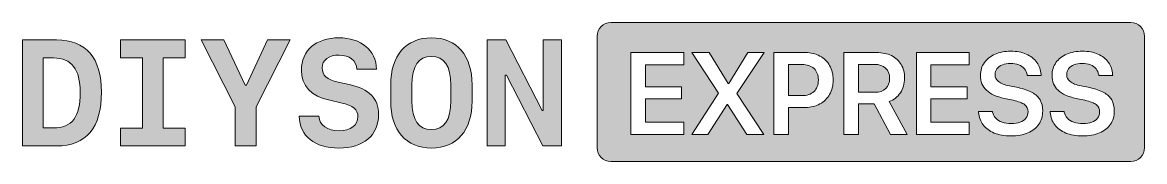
# Model space of a CAD drawing. Header units: millimetres. Extents: x -14.9 to 15, y -1.9 to 1.9.
import ezdxf

# ---------------------------------------------------------------- set-up
doc = ezdxf.new("R2010")
doc.units = ezdxf.units.MM
doc.header["$MEASUREMENT"] = 0
doc.layers.add('Layer 1', color=7, linetype='Continuous', lineweight=0)

# ---------------------------------------------------------------- blocks, each defined once
blk = doc.blocks.new('Block_0')
at = {"layer": 'Layer 1', "true_color": 0x000000, "transparency": 33554687}
h = blk.add_hatch(color=18, dxfattribs=at)
h.dxf.hatch_style = 2
edge = h.paths.add_edge_path()
edge.add_spline(control_points=[(-14.387, -0.958), (-14.387, -0.958), (-14.113, -0.958), (-14.113, -0.958), (-13.624, -0.958), (-13.401, -0.665), (-13.401, -0.015), (-13.401, 0.608), (-13.632, 0.907), (-14.113, 0.907), (-14.113, 0.907), (-14.387, 0.907), (-14.387, 0.907), (-14.387, 0.907), (-14.387, -0.958), (-14.387, -0.958)], knot_values=[0, 0, 0, 0, 1, 1, 1, 2, 2, 2, 3, 3, 3, 4, 4, 4, 5, 5, 5, 5], degree=3, periodic=0)
edge = h.paths.add_edge_path()
edge.add_spline(control_points=[(-14.037, 1.386), (-13.247, 1.386), (-12.834, 0.909), (-12.834, -0.005), (-12.834, -0.952), (-13.241, -1.438), (-14.037, -1.438), (-14.037, -1.438), (-14.943, -1.438), (-14.943, -1.438), (-14.943, -1.438), (-14.943, 1.386), (-14.943, 1.386), (-14.943, 1.386), (-14.037, 1.386), (-14.037, 1.386)], knot_values=[0, 0, 0, 0, 1, 1, 1, 2, 2, 2, 3, 3, 3, 4, 4, 4, 5, 5, 5, 5], degree=3, periodic=0)
h = blk.add_hatch(color=18, dxfattribs=at)
h.dxf.hatch_style = 2
edge = h.paths.add_edge_path()
edge.add_spline(control_points=[(-12.327, -1.438), (-12.327, -1.438), (-12.327, -0.96), (-12.327, -0.96), (-12.327, -0.96), (-11.741, -0.96), (-11.741, -0.96), (-11.741, -0.96), (-11.741, 0.909), (-11.741, 0.909), (-11.741, 0.909), (-12.327, 0.909), (-12.327, 0.909), (-12.327, 0.909), (-12.327, 1.386), (-12.327, 1.386), (-12.327, 1.386), (-10.6, 1.386), (-10.6, 1.386), (-10.6, 1.386), (-10.6, 0.909), (-10.6, 0.909), (-10.6, 0.909), (-11.186, 0.909), (-11.186, 0.909), (-11.186, 0.909), (-11.186, -0.96), (-11.186, -0.96), (-11.186, -0.96), (-10.6, -0.96), (-10.6, -0.96), (-10.6, -0.96), (-10.6, -1.438), (-10.6, -1.438), (-10.6, -1.438), (-12.327, -1.438), (-12.327, -1.438)], knot_values=[0, 0, 0, 0, 1, 1, 1, 2, 2, 2, 3, 3, 3, 4, 4, 4, 5, 5, 5, 6, 6, 6, 7, 7, 7, 8, 8, 8, 9, 9, 9, 10, 10, 10, 11, 11, 11, 12, 12, 12, 12], degree=3, periodic=0)
h = blk.add_hatch(color=18, dxfattribs=at)
h.dxf.hatch_style = 2
edge = h.paths.add_edge_path()
edge.add_spline(control_points=[(-9.264, -1.438), (-9.264, -1.438), (-9.264, -0.394), (-9.264, -0.394), (-9.264, -0.394), (-10.17, 1.386), (-10.17, 1.386), (-10.17, 1.386), (-9.569, 1.386), (-9.569, 1.386), (-9.569, 1.386), (-9.003, 0.183), (-9.003, 0.183), (-9.003, 0.183), (-8.968, 0.183), (-8.968, 0.183), (-8.968, 0.183), (-8.403, 1.386), (-8.403, 1.386), (-8.403, 1.386), (-7.802, 1.386), (-7.802, 1.386), (-7.802, 1.386), (-8.708, -0.394), (-8.708, -0.394), (-8.708, -0.394), (-8.708, -1.438), (-8.708, -1.438), (-8.708, -1.438), (-9.264, -1.438), (-9.264, -1.438)], knot_values=[0, 0, 0, 0, 1, 1, 1, 2, 2, 2, 3, 3, 3, 4, 4, 4, 5, 5, 5, 6, 6, 6, 7, 7, 7, 8, 8, 8, 9, 9, 9, 10, 10, 10, 10], degree=3, periodic=0)
h = blk.add_hatch(color=18, dxfattribs=at)
h.dxf.hatch_style = 2
edge = h.paths.add_edge_path()
edge.add_spline(control_points=[(-7.036, -0.647), (-7.011, -0.892), (-6.811, -1.032), (-6.49, -1.032), (-6.185, -1.032), (-5.991, -0.886), (-5.991, -0.657), (-5.991, -0.465), (-6.117, -0.363), (-6.443, -0.291), (-6.443, -0.291), (-6.737, -0.222), (-6.737, -0.222), (-7.248, -0.107), (-7.498, 0.163), (-7.498, 0.582), (-7.498, 1.109), (-7.109, 1.443), (-6.498, 1.443), (-5.907, 1.443), (-5.51, 1.112), (-5.492, 0.608), (-5.492, 0.608), (-6.017, 0.608), (-6.017, 0.608), (-6.038, 0.84), (-6.216, 0.983), (-6.492, 0.983), (-6.772, 0.983), (-6.946, 0.852), (-6.946, 0.641), (-6.946, 0.441), (-6.821, 0.332), (-6.516, 0.265), (-6.516, 0.265), (-6.226, 0.199), (-6.226, 0.199), (-5.68, 0.077), (-5.441, -0.167), (-5.441, -0.6), (-5.441, -1.158), (-5.841, -1.494), (-6.5, -1.494), (-7.14, -1.494), (-7.541, -1.175), (-7.561, -0.647), (-7.561, -0.647), (-7.036, -0.647), (-7.036, -0.647)], knot_values=[0, 0, 0, 0, 1, 1, 1, 2, 2, 2, 3, 3, 3, 4, 4, 4, 5, 5, 5, 6, 6, 6, 7, 7, 7, 8, 8, 8, 9, 9, 9, 10, 10, 10, 11, 11, 11, 12, 12, 12, 13, 13, 13, 14, 14, 14, 15, 15, 15, 16, 16, 16, 16], degree=3, periodic=0)
h = blk.add_hatch(color=18, dxfattribs=at)
h.dxf.hatch_style = 2
edge = h.paths.add_edge_path()
edge.add_spline(control_points=[(-3.51, -0.236), (-3.51, -0.236), (-3.51, 0.185), (-3.51, 0.185), (-3.51, 0.694), (-3.69, 0.95), (-4.03, 0.95), (-4.371, 0.95), (-4.551, 0.694), (-4.551, 0.185), (-4.551, 0.185), (-4.551, -0.236), (-4.551, -0.236), (-4.551, -0.745), (-4.371, -1.001), (-4.03, -1.001), (-3.69, -1.001), (-3.51, -0.745), (-3.51, -0.236)], knot_values=[0, 0, 0, 0, 1, 1, 1, 2, 2, 2, 3, 3, 3, 4, 4, 4, 5, 5, 5, 6, 6, 6, 6], degree=3, periodic=0)
edge = h.paths.add_edge_path()
edge.add_spline(control_points=[(-4.03, -1.494), (-4.707, -1.494), (-5.116, -1.027), (-5.116, -0.242), (-5.116, -0.242), (-5.116, 0.191), (-5.116, 0.191), (-5.116, 0.976), (-4.707, 1.443), (-4.03, 1.443), (-3.353, 1.443), (-2.944, 0.976), (-2.944, 0.191), (-2.944, 0.191), (-2.944, -0.242), (-2.944, -0.242), (-2.944, -1.027), (-3.353, -1.494), (-4.03, -1.494)], knot_values=[0, 0, 0, 0, 1, 1, 1, 2, 2, 2, 3, 3, 3, 4, 4, 4, 5, 5, 5, 6, 6, 6, 6], degree=3, periodic=0)
h = blk.add_hatch(color=18, dxfattribs=at)
h.dxf.hatch_style = 2
edge = h.paths.add_edge_path()
edge.add_spline(control_points=[(-2.543, -1.438), (-2.543, -1.438), (-2.543, 1.386), (-2.543, 1.386), (-2.543, 1.386), (-2.048, 1.386), (-2.048, 1.386), (-2.048, 1.386), (-1.077, -0.49), (-1.077, -0.49), (-1.077, -0.49), (-1.044, -0.49), (-1.044, -0.49), (-1.044, -0.49), (-1.044, 1.386), (-1.044, 1.386), (-1.044, 1.386), (-0.562, 1.386), (-0.562, 1.386), (-0.562, 1.386), (-0.562, -1.438), (-0.562, -1.438), (-0.562, -1.438), (-1.055, -1.438), (-1.055, -1.438), (-1.055, -1.438), (-2.028, 0.451), (-2.028, 0.451), (-2.028, 0.451), (-2.061, 0.451), (-2.061, 0.451), (-2.061, 0.451), (-2.061, -1.438), (-2.061, -1.438), (-2.061, -1.438), (-2.543, -1.438), (-2.543, -1.438)], knot_values=[0, 0, 0, 0, 1, 1, 1, 2, 2, 2, 3, 3, 3, 4, 4, 4, 5, 5, 5, 6, 6, 6, 7, 7, 7, 8, 8, 8, 9, 9, 9, 10, 10, 10, 11, 11, 11, 12, 12, 12, 12], degree=3, periodic=0)
at = {"layer": 'Layer 1'}
for points, knots in [([(-14.037, 1.386), (-13.247, 1.386), (-12.834, 0.909), (-12.834, -0.005), (-12.834, -0.952), (-13.241, -1.438), (-14.037, -1.438), (-14.037, -1.438), (-14.943, -1.438), (-14.943, -1.438), (-14.943, -1.438), (-14.943, 1.386), (-14.943, 1.386), (-14.943, 1.386), (-14.037, 1.386), (-14.037, 1.386)], [0, 0, 0, 0, 1, 1, 1, 2, 2, 2, 3, 3, 3, 4, 4, 4, 5, 5, 5, 5]), ([(-12.327, -1.438), (-12.327, -1.438), (-12.327, -0.96), (-12.327, -0.96), (-12.327, -0.96), (-11.741, -0.96), (-11.741, -0.96), (-11.741, -0.96), (-11.741, 0.909), (-11.741, 0.909), (-11.741, 0.909), (-12.327, 0.909), (-12.327, 0.909), (-12.327, 0.909), (-12.327, 1.386), (-12.327, 1.386), (-12.327, 1.386), (-10.6, 1.386), (-10.6, 1.386), (-10.6, 1.386), (-10.6, 0.909), (-10.6, 0.909), (-10.6, 0.909), (-11.186, 0.909), (-11.186, 0.909), (-11.186, 0.909), (-11.186, -0.96), (-11.186, -0.96), (-11.186, -0.96), (-10.6, -0.96), (-10.6, -0.96), (-10.6, -0.96), (-10.6, -1.438), (-10.6, -1.438), (-10.6, -1.438), (-12.327, -1.438), (-12.327, -1.438)], [0, 0, 0, 0, 1, 1, 1, 2, 2, 2, 3, 3, 3, 4, 4, 4, 5, 5, 5, 6, 6, 6, 7, 7, 7, 8, 8, 8, 9, 9, 9, 10, 10, 10, 11, 11, 11, 12, 12, 12, 12]), ([(-9.264, -1.438), (-9.264, -1.438), (-9.264, -0.394), (-9.264, -0.394), (-9.264, -0.394), (-10.17, 1.386), (-10.17, 1.386), (-10.17, 1.386), (-9.569, 1.386), (-9.569, 1.386), (-9.569, 1.386), (-9.003, 0.183), (-9.003, 0.183), (-9.003, 0.183), (-8.968, 0.183), (-8.968, 0.183), (-8.968, 0.183), (-8.403, 1.386), (-8.403, 1.386), (-8.403, 1.386), (-7.802, 1.386), (-7.802, 1.386), (-7.802, 1.386), (-8.708, -0.394), (-8.708, -0.394), (-8.708, -0.394), (-8.708, -1.438), (-8.708, -1.438), (-8.708, -1.438), (-9.264, -1.438), (-9.264, -1.438)], [0, 0, 0, 0, 1, 1, 1, 2, 2, 2, 3, 3, 3, 4, 4, 4, 5, 5, 5, 6, 6, 6, 7, 7, 7, 8, 8, 8, 9, 9, 9, 10, 10, 10, 10]), ([(-7.036, -0.647), (-7.011, -0.892), (-6.811, -1.032), (-6.49, -1.032), (-6.185, -1.032), (-5.991, -0.886), (-5.991, -0.657), (-5.991, -0.465), (-6.117, -0.363), (-6.443, -0.291), (-6.443, -0.291), (-6.737, -0.222), (-6.737, -0.222), (-7.248, -0.107), (-7.498, 0.163), (-7.498, 0.582), (-7.498, 1.109), (-7.109, 1.443), (-6.498, 1.443), (-5.907, 1.443), (-5.51, 1.112), (-5.492, 0.608), (-5.492, 0.608), (-6.017, 0.608), (-6.017, 0.608), (-6.038, 0.84), (-6.216, 0.983), (-6.492, 0.983), (-6.772, 0.983), (-6.946, 0.852), (-6.946, 0.641), (-6.946, 0.441), (-6.821, 0.332), (-6.516, 0.265), (-6.516, 0.265), (-6.226, 0.199), (-6.226, 0.199), (-5.68, 0.077), (-5.441, -0.167), (-5.441, -0.6), (-5.441, -1.158), (-5.841, -1.494), (-6.5, -1.494), (-7.14, -1.494), (-7.541, -1.175), (-7.561, -0.647), (-7.561, -0.647), (-7.036, -0.647), (-7.036, -0.647)], [0, 0, 0, 0, 1, 1, 1, 2, 2, 2, 3, 3, 3, 4, 4, 4, 5, 5, 5, 6, 6, 6, 7, 7, 7, 8, 8, 8, 9, 9, 9, 10, 10, 10, 11, 11, 11, 12, 12, 12, 13, 13, 13, 14, 14, 14, 15, 15, 15, 16, 16, 16, 16]), ([(-4.03, -1.494), (-4.707, -1.494), (-5.116, -1.027), (-5.116, -0.242), (-5.116, -0.242), (-5.116, 0.191), (-5.116, 0.191), (-5.116, 0.976), (-4.707, 1.443), (-4.03, 1.443), (-3.353, 1.443), (-2.944, 0.976), (-2.944, 0.191), (-2.944, 0.191), (-2.944, -0.242), (-2.944, -0.242), (-2.944, -1.027), (-3.353, -1.494), (-4.03, -1.494)], [0, 0, 0, 0, 1, 1, 1, 2, 2, 2, 3, 3, 3, 4, 4, 4, 5, 5, 5, 6, 6, 6, 6]), ([(-2.543, -1.438), (-2.543, -1.438), (-2.543, 1.386), (-2.543, 1.386), (-2.543, 1.386), (-2.048, 1.386), (-2.048, 1.386), (-2.048, 1.386), (-1.077, -0.49), (-1.077, -0.49), (-1.077, -0.49), (-1.044, -0.49), (-1.044, -0.49), (-1.044, -0.49), (-1.044, 1.386), (-1.044, 1.386), (-1.044, 1.386), (-0.562, 1.386), (-0.562, 1.386), (-0.562, 1.386), (-0.562, -1.438), (-0.562, -1.438), (-0.562, -1.438), (-1.055, -1.438), (-1.055, -1.438), (-1.055, -1.438), (-2.028, 0.451), (-2.028, 0.451), (-2.028, 0.451), (-2.061, 0.451), (-2.061, 0.451), (-2.061, 0.451), (-2.061, -1.438), (-2.061, -1.438), (-2.061, -1.438), (-2.543, -1.438), (-2.543, -1.438)], [0, 0, 0, 0, 1, 1, 1, 2, 2, 2, 3, 3, 3, 4, 4, 4, 5, 5, 5, 6, 6, 6, 7, 7, 7, 8, 8, 8, 9, 9, 9, 10, 10, 10, 11, 11, 11, 12, 12, 12, 12]), ([(-14.387, -0.958), (-14.387, -0.958), (-14.113, -0.958), (-14.113, -0.958), (-13.624, -0.958), (-13.401, -0.665), (-13.401, -0.015), (-13.401, 0.608), (-13.632, 0.907), (-14.113, 0.907), (-14.113, 0.907), (-14.387, 0.907), (-14.387, 0.907), (-14.387, 0.907), (-14.387, -0.958), (-14.387, -0.958)], [0, 0, 0, 0, 1, 1, 1, 2, 2, 2, 3, 3, 3, 4, 4, 4, 5, 5, 5, 5]), ([(-3.51, -0.236), (-3.51, -0.236), (-3.51, 0.185), (-3.51, 0.185), (-3.51, 0.694), (-3.69, 0.95), (-4.03, 0.95), (-4.371, 0.95), (-4.551, 0.694), (-4.551, 0.185), (-4.551, 0.185), (-4.551, -0.236), (-4.551, -0.236), (-4.551, -0.745), (-4.371, -1.001), (-4.03, -1.001), (-3.69, -1.001), (-3.51, -0.745), (-3.51, -0.236)], [0, 0, 0, 0, 1, 1, 1, 2, 2, 2, 3, 3, 3, 4, 4, 4, 5, 5, 5, 6, 6, 6, 6])]:
    blk.add_open_spline(points, degree=3, knots=knots, dxfattribs=at)
blk = doc.blocks.new('Block_1')
at = {"layer": 'Layer 1', "true_color": 0x000000, "transparency": 33554687}
h = blk.add_hatch(color=18, dxfattribs=at)
h.dxf.hatch_style = 2
edge = h.paths.add_edge_path()
edge.add_spline(control_points=[(14.194, -0.505), (14.194, -0.64), (14.16, -0.757), (14.092, -0.857), (14.024, -0.957), (13.926, -1.034), (13.799, -1.088), (13.671, -1.143), (13.519, -1.17), (13.341, -1.17), (13.174, -1.17), (13.028, -1.145), (12.903, -1.094), (12.778, -1.044), (12.679, -0.972), (12.607, -0.878), (12.535, -0.784), (12.494, -0.672), (12.485, -0.542), (12.485, -0.542), (12.484, -0.52), (12.484, -0.52), (12.484, -0.52), (12.856, -0.52), (12.856, -0.52), (12.856, -0.52), (12.859, -0.538), (12.859, -0.538), (12.87, -0.6), (12.897, -0.654), (12.941, -0.7), (12.984, -0.745), (13.041, -0.78), (13.112, -0.805), (13.183, -0.829), (13.264, -0.842), (13.355, -0.842), (13.447, -0.842), (13.526, -0.829), (13.593, -0.804), (13.66, -0.779), (13.712, -0.743), (13.748, -0.696), (13.784, -0.649), (13.802, -0.594), (13.802, -0.532), (13.802, -0.532), (13.802, -0.53), (13.802, -0.53), (13.802, -0.449), (13.772, -0.384), (13.711, -0.337), (13.65, -0.289), (13.549, -0.25), (13.408, -0.22), (13.408, -0.22), (13.173, -0.172), (13.173, -0.172), (12.96, -0.127), (12.799, -0.055), (12.693, 0.047), (12.586, 0.148), (12.532, 0.28), (12.532, 0.442), (12.532, 0.442), (12.532, 0.444), (12.532, 0.444), (12.533, 0.573), (12.568, 0.685), (12.637, 0.782), (12.706, 0.878), (12.802, 0.953), (12.924, 1.007), (13.046, 1.061), (13.185, 1.088), (13.341, 1.088), (13.5, 1.088), (13.638, 1.062), (13.757, 1.009), (13.876, 0.957), (13.97, 0.884), (14.038, 0.79), (14.106, 0.696), (14.143, 0.587), (14.15, 0.463), (14.15, 0.463), (14.152, 0.438), (14.152, 0.438), (14.152, 0.438), (13.78, 0.438), (13.78, 0.438), (13.78, 0.438), (13.777, 0.457), (13.777, 0.457), (13.768, 0.521), (13.744, 0.575), (13.706, 0.62), (13.667, 0.665), (13.617, 0.699), (13.555, 0.723), (13.492, 0.748), (13.42, 0.76), (13.338, 0.76), (13.254, 0.76), (13.18, 0.747), (13.118, 0.723), (13.056, 0.698), (13.008, 0.663), (12.975, 0.619), (12.941, 0.575), (12.924, 0.523), (12.924, 0.465), (12.924, 0.465), (12.924, 0.463), (12.924, 0.463), (12.924, 0.387), (12.955, 0.324), (13.017, 0.277), (13.079, 0.229), (13.175, 0.191), (13.307, 0.164), (13.307, 0.164), (13.541, 0.116), (13.541, 0.116), (13.693, 0.084), (13.817, 0.042), (13.913, -0.012), (14.009, -0.065), (14.079, -0.132), (14.125, -0.213), (14.171, -0.293), (14.194, -0.39), (14.194, -0.503), (14.194, -0.503), (14.194, -0.505), (14.194, -0.505)], knot_values=[0, 0, 0, 0, 1, 1, 1, 2, 2, 2, 3, 3, 3, 4, 4, 4, 5, 5, 5, 6, 6, 6, 7, 7, 7, 8, 8, 8, 9, 9, 9, 10, 10, 10, 11, 11, 11, 12, 12, 12, 13, 13, 13, 14, 14, 14, 15, 15, 15, 16, 16, 16, 17, 17, 17, 18, 18, 18, 19, 19, 19, 20, 20, 20, 21, 21, 21, 22, 22, 22, 23, 23, 23, 24, 24, 24, 25, 25, 25, 26, 26, 26, 27, 27, 27, 28, 28, 28, 29, 29, 29, 30, 30, 30, 31, 31, 31, 32, 32, 32, 33, 33, 33, 34, 34, 34, 35, 35, 35, 36, 36, 36, 37, 37, 37, 38, 38, 38, 39, 39, 39, 40, 40, 40, 41, 41, 41, 42, 42, 42, 43, 43, 43, 44, 44, 44, 45, 45, 45, 45], degree=3, periodic=0)
edge = h.paths.add_edge_path()
edge.add_spline(control_points=[(12.283, -0.505), (12.283, -0.64), (12.249, -0.757), (12.181, -0.857), (12.113, -0.957), (12.015, -1.034), (11.887, -1.088), (11.76, -1.143), (11.607, -1.17), (11.43, -1.17), (11.262, -1.17), (11.116, -1.145), (10.991, -1.094), (10.866, -1.044), (10.768, -0.972), (10.696, -0.878), (10.624, -0.784), (10.583, -0.672), (10.574, -0.542), (10.574, -0.542), (10.572, -0.52), (10.572, -0.52), (10.572, -0.52), (10.944, -0.52), (10.944, -0.52), (10.944, -0.52), (10.947, -0.538), (10.947, -0.538), (10.959, -0.6), (10.986, -0.654), (11.029, -0.7), (11.072, -0.745), (11.13, -0.78), (11.201, -0.805), (11.272, -0.829), (11.353, -0.842), (11.443, -0.842), (11.535, -0.842), (11.615, -0.829), (11.682, -0.804), (11.749, -0.779), (11.8, -0.743), (11.837, -0.696), (11.873, -0.649), (11.891, -0.594), (11.891, -0.532), (11.891, -0.532), (11.891, -0.53), (11.891, -0.53), (11.891, -0.449), (11.861, -0.384), (11.8, -0.337), (11.739, -0.289), (11.638, -0.25), (11.496, -0.22), (11.496, -0.22), (11.262, -0.172), (11.262, -0.172), (11.048, -0.127), (10.888, -0.055), (10.781, 0.047), (10.674, 0.148), (10.621, 0.28), (10.621, 0.442), (10.621, 0.442), (10.621, 0.444), (10.621, 0.444), (10.622, 0.573), (10.657, 0.685), (10.726, 0.782), (10.795, 0.878), (10.89, 0.953), (11.012, 1.007), (11.134, 1.061), (11.274, 1.088), (11.43, 1.088), (11.588, 1.088), (11.727, 1.062), (11.846, 1.009), (11.965, 0.957), (12.058, 0.884), (12.126, 0.79), (12.194, 0.696), (12.232, 0.587), (12.239, 0.463), (12.239, 0.463), (12.24, 0.438), (12.24, 0.438), (12.24, 0.438), (11.868, 0.438), (11.868, 0.438), (11.868, 0.438), (11.865, 0.457), (11.865, 0.457), (11.856, 0.521), (11.833, 0.575), (11.794, 0.62), (11.756, 0.665), (11.706, 0.699), (11.643, 0.723), (11.581, 0.748), (11.508, 0.76), (11.427, 0.76), (11.342, 0.76), (11.269, 0.747), (11.207, 0.723), (11.145, 0.698), (11.097, 0.663), (11.063, 0.619), (11.029, 0.575), (11.012, 0.523), (11.012, 0.465), (11.012, 0.465), (11.012, 0.463), (11.012, 0.463), (11.012, 0.387), (11.043, 0.324), (11.105, 0.277), (11.167, 0.229), (11.264, 0.191), (11.395, 0.164), (11.395, 0.164), (11.629, 0.116), (11.629, 0.116), (11.782, 0.084), (11.906, 0.042), (12.001, -0.012), (12.097, -0.065), (12.168, -0.132), (12.214, -0.213), (12.26, -0.293), (12.283, -0.39), (12.283, -0.503), (12.283, -0.503), (12.283, -0.505), (12.283, -0.505)], knot_values=[0, 0, 0, 0, 1, 1, 1, 2, 2, 2, 3, 3, 3, 4, 4, 4, 5, 5, 5, 6, 6, 6, 7, 7, 7, 8, 8, 8, 9, 9, 9, 10, 10, 10, 11, 11, 11, 12, 12, 12, 13, 13, 13, 14, 14, 14, 15, 15, 15, 16, 16, 16, 17, 17, 17, 18, 18, 18, 19, 19, 19, 20, 20, 20, 21, 21, 21, 22, 22, 22, 23, 23, 23, 24, 24, 24, 25, 25, 25, 26, 26, 26, 27, 27, 27, 28, 28, 28, 29, 29, 29, 30, 30, 30, 31, 31, 31, 32, 32, 32, 33, 33, 33, 34, 34, 34, 35, 35, 35, 36, 36, 36, 37, 37, 37, 38, 38, 38, 39, 39, 39, 40, 40, 40, 41, 41, 41, 42, 42, 42, 43, 43, 43, 44, 44, 44, 45, 45, 45, 45], degree=3, periodic=0)
edge = h.paths.add_edge_path()
edge.add_spline(control_points=[(10.324, 0.722), (10.324, 0.722), (9.302, 0.722), (9.302, 0.722), (9.302, 0.722), (9.302, 0.134), (9.302, 0.134), (9.302, 0.134), (10.268, 0.134), (10.268, 0.134), (10.268, 0.134), (10.268, -0.181), (10.268, -0.181), (10.268, -0.181), (9.302, -0.181), (9.302, -0.181), (9.302, -0.181), (9.302, -0.804), (9.302, -0.804), (9.302, -0.804), (10.324, -0.804), (10.324, -0.804), (10.324, -0.804), (10.324, -1.132), (10.324, -1.132), (10.324, -1.132), (8.912, -1.132), (8.912, -1.132), (8.912, -1.132), (8.912, 1.05), (8.912, 1.05), (8.912, 1.05), (10.324, 1.05), (10.324, 1.05), (10.324, 1.05), (10.324, 0.722), (10.324, 0.722)], knot_values=[0, 0, 0, 0, 1, 1, 1, 2, 2, 2, 3, 3, 3, 4, 4, 4, 5, 5, 5, 6, 6, 6, 7, 7, 7, 8, 8, 8, 9, 9, 9, 10, 10, 10, 11, 11, 11, 12, 12, 12, 12], degree=3, periodic=0)
edge = h.paths.add_edge_path()
edge.add_spline(control_points=[(8.218, -1.132), (8.218, -1.132), (7.788, -0.315), (7.788, -0.315), (7.785, -0.315), (7.782, -0.315), (7.779, -0.315), (7.775, -0.315), (7.772, -0.315), (7.769, -0.315), (7.769, -0.315), (7.367, -0.315), (7.367, -0.315), (7.367, -0.315), (7.367, -1.132), (7.367, -1.132), (7.367, -1.132), (6.976, -1.132), (6.976, -1.132), (6.976, -1.132), (6.976, 1.05), (6.976, 1.05), (6.976, 1.05), (7.847, 1.05), (7.847, 1.05), (8.003, 1.05), (8.136, 1.023), (8.248, 0.968), (8.36, 0.913), (8.446, 0.834), (8.507, 0.732), (8.567, 0.631), (8.597, 0.51), (8.597, 0.37), (8.597, 0.37), (8.597, 0.367), (8.597, 0.367), (8.597, 0.219), (8.56, 0.09), (8.486, -0.021), (8.412, -0.132), (8.312, -0.21), (8.186, -0.256), (8.186, -0.256), (8.663, -1.132), (8.663, -1.132), (8.663, -1.132), (8.218, -1.132), (8.218, -1.132)], knot_values=[0, 0, 0, 0, 1, 1, 1, 2, 2, 2, 3, 3, 3, 4, 4, 4, 5, 5, 5, 6, 6, 6, 7, 7, 7, 8, 8, 8, 9, 9, 9, 10, 10, 10, 11, 11, 11, 12, 12, 12, 13, 13, 13, 14, 14, 14, 15, 15, 15, 16, 16, 16, 16], degree=3, periodic=0)
edge = h.paths.add_edge_path()
edge.add_spline(control_points=[(6.692, 0.318), (6.692, 0.173), (6.661, 0.046), (6.598, -0.064), (6.536, -0.173), (6.449, -0.258), (6.337, -0.319), (6.226, -0.38), (6.097, -0.411), (5.95, -0.411), (5.95, -0.411), (5.499, -0.411), (5.499, -0.411), (5.499, -0.411), (5.499, -1.132), (5.499, -1.132), (5.499, -1.132), (5.109, -1.132), (5.109, -1.132), (5.109, -1.132), (5.109, 1.05), (5.109, 1.05), (5.109, 1.05), (5.304, 1.05), (5.304, 1.05), (5.304, 1.05), (5.499, 1.05), (5.499, 1.05), (5.499, 1.05), (5.95, 1.05), (5.95, 1.05), (6.097, 1.05), (6.226, 1.02), (6.337, 0.959), (6.449, 0.899), (6.536, 0.814), (6.598, 0.705), (6.661, 0.595), (6.692, 0.467), (6.692, 0.321), (6.692, 0.321), (6.692, 0.318), (6.692, 0.318)], knot_values=[0, 0, 0, 0, 1, 1, 1, 2, 2, 2, 3, 3, 3, 4, 4, 4, 5, 5, 5, 6, 6, 6, 7, 7, 7, 8, 8, 8, 9, 9, 9, 10, 10, 10, 11, 11, 11, 12, 12, 12, 13, 13, 13, 14, 14, 14, 14], degree=3, periodic=0)
edge = h.paths.add_edge_path()
edge.add_spline(control_points=[(4.838, -1.132), (4.838, -1.132), (4.389, -1.132), (4.389, -1.132), (4.389, -1.132), (3.873, -0.329), (3.873, -0.329), (3.873, -0.329), (3.859, -0.329), (3.859, -0.329), (3.859, -0.329), (3.343, -1.132), (3.343, -1.132), (3.343, -1.132), (2.918, -1.132), (2.918, -1.132), (2.918, -1.132), (3.63, -0.031), (3.63, -0.031), (3.63, -0.031), (3.63, -0.028), (3.63, -0.028), (3.63, -0.028), (2.924, 1.05), (2.924, 1.05), (2.924, 1.05), (3.383, 1.05), (3.383, 1.05), (3.383, 1.05), (3.891, 0.229), (3.891, 0.229), (3.891, 0.229), (3.908, 0.229), (3.908, 0.229), (3.908, 0.229), (4.413, 1.05), (4.413, 1.05), (4.413, 1.05), (4.85, 1.05), (4.85, 1.05), (4.85, 1.05), (4.121, -0.039), (4.121, -0.039), (4.121, -0.039), (4.121, -0.044), (4.121, -0.044), (4.121, -0.044), (4.838, -1.132), (4.838, -1.132)], knot_values=[0, 0, 0, 0, 1, 1, 1, 2, 2, 2, 3, 3, 3, 4, 4, 4, 5, 5, 5, 6, 6, 6, 7, 7, 7, 8, 8, 8, 9, 9, 9, 10, 10, 10, 11, 11, 11, 12, 12, 12, 13, 13, 13, 14, 14, 14, 15, 15, 15, 16, 16, 16, 16], degree=3, periodic=0)
edge = h.paths.add_edge_path()
edge.add_spline(control_points=[(2.704, 0.722), (2.704, 0.722), (1.682, 0.722), (1.682, 0.722), (1.682, 0.722), (1.682, 0.134), (1.682, 0.134), (1.682, 0.134), (2.648, 0.134), (2.648, 0.134), (2.648, 0.134), (2.648, -0.181), (2.648, -0.181), (2.648, -0.181), (1.682, -0.181), (1.682, -0.181), (1.682, -0.181), (1.682, -0.804), (1.682, -0.804), (1.682, -0.804), (2.704, -0.804), (2.704, -0.804), (2.704, -0.804), (2.704, -1.132), (2.704, -1.132), (2.704, -1.132), (1.292, -1.132), (1.292, -1.132), (1.292, -1.132), (1.292, 1.05), (1.292, 1.05), (1.292, 1.05), (2.704, 1.05), (2.704, 1.05), (2.704, 1.05), (2.704, 0.722), (2.704, 0.722)], knot_values=[0, 0, 0, 0, 1, 1, 1, 2, 2, 2, 3, 3, 3, 4, 4, 4, 5, 5, 5, 6, 6, 6, 7, 7, 7, 8, 8, 8, 9, 9, 9, 10, 10, 10, 11, 11, 11, 12, 12, 12, 12], degree=3, periodic=0)
edge = h.paths.add_edge_path()
edge.add_spline(control_points=[(14.632, 1.852), (14.632, 1.852), (0.762, 1.852), (0.762, 1.852), (0.559, 1.852), (0.393, 1.686), (0.393, 1.483), (0.393, 1.483), (0.393, -1.483), (0.393, -1.483), (0.393, -1.686), (0.559, -1.852), (0.762, -1.852), (0.762, -1.852), (14.632, -1.852), (14.632, -1.852), (14.835, -1.852), (15.001, -1.686), (15.001, -1.483), (15.001, -1.483), (15.001, 1.483), (15.001, 1.483), (15.001, 1.686), (14.835, 1.852), (14.632, 1.852)], knot_values=[0, 0, 0, 0, 1, 1, 1, 2, 2, 2, 3, 3, 3, 4, 4, 4, 5, 5, 5, 6, 6, 6, 7, 7, 7, 8, 8, 8, 8], degree=3, periodic=0)
h = blk.add_hatch(color=18, dxfattribs=at)
h.dxf.hatch_style = 2
edge = h.paths.add_edge_path()
edge.add_spline(control_points=[(5.853, 0.732), (5.853, 0.732), (5.499, 0.732), (5.499, 0.732), (5.499, 0.732), (5.499, -0.096), (5.499, -0.096), (5.499, -0.096), (5.853, -0.096), (5.853, -0.096), (5.994, -0.096), (6.103, -0.06), (6.18, 0.012), (6.257, 0.084), (6.296, 0.186), (6.296, 0.317), (6.296, 0.317), (6.296, 0.32), (6.296, 0.32), (6.296, 0.452), (6.257, 0.554), (6.18, 0.625), (6.103, 0.697), (5.994, 0.732), (5.853, 0.732)], knot_values=[0, 0, 0, 0, 1, 1, 1, 2, 2, 2, 3, 3, 3, 4, 4, 4, 5, 5, 5, 6, 6, 6, 7, 7, 7, 8, 8, 8, 8], degree=3, periodic=0)
h = blk.add_hatch(color=18, dxfattribs=at)
h.dxf.hatch_style = 2
edge = h.paths.add_edge_path()
edge.add_spline(control_points=[(8.198, 0.367), (8.198, 0.48), (8.162, 0.57), (8.091, 0.636), (8.019, 0.702), (7.922, 0.735), (7.799, 0.735), (7.799, 0.735), (7.367, 0.735), (7.367, 0.735), (7.367, 0.735), (7.367, -0.007), (7.367, -0.007), (7.367, -0.007), (7.807, -0.007), (7.807, -0.007), (7.931, -0.007), (8.027, 0.026), (8.095, 0.091), (8.164, 0.156), (8.198, 0.247), (8.198, 0.363), (8.198, 0.363), (8.198, 0.367), (8.198, 0.367)], knot_values=[0, 0, 0, 0, 1, 1, 1, 2, 2, 2, 3, 3, 3, 4, 4, 4, 5, 5, 5, 6, 6, 6, 7, 7, 7, 8, 8, 8, 8], degree=3, periodic=0)
at = {"layer": 'Layer 1'}
for points, knots in [([(14.632, 1.852), (14.632, 1.852), (0.762, 1.852), (0.762, 1.852), (0.559, 1.852), (0.393, 1.686), (0.393, 1.483), (0.393, 1.483), (0.393, -1.483), (0.393, -1.483), (0.393, -1.686), (0.559, -1.852), (0.762, -1.852), (0.762, -1.852), (14.632, -1.852), (14.632, -1.852), (14.835, -1.852), (15.001, -1.686), (15.001, -1.483), (15.001, -1.483), (15.001, 1.483), (15.001, 1.483), (15.001, 1.686), (14.835, 1.852), (14.632, 1.852)], [0, 0, 0, 0, 1, 1, 1, 2, 2, 2, 3, 3, 3, 4, 4, 4, 5, 5, 5, 6, 6, 6, 7, 7, 7, 8, 8, 8, 8]), ([(2.704, 0.722), (2.704, 0.722), (1.682, 0.722), (1.682, 0.722), (1.682, 0.722), (1.682, 0.134), (1.682, 0.134), (1.682, 0.134), (2.648, 0.134), (2.648, 0.134), (2.648, 0.134), (2.648, -0.181), (2.648, -0.181), (2.648, -0.181), (1.682, -0.181), (1.682, -0.181), (1.682, -0.181), (1.682, -0.804), (1.682, -0.804), (1.682, -0.804), (2.704, -0.804), (2.704, -0.804), (2.704, -0.804), (2.704, -1.132), (2.704, -1.132), (2.704, -1.132), (1.292, -1.132), (1.292, -1.132), (1.292, -1.132), (1.292, 1.05), (1.292, 1.05), (1.292, 1.05), (2.704, 1.05), (2.704, 1.05), (2.704, 1.05), (2.704, 0.722), (2.704, 0.722)], [0, 0, 0, 0, 1, 1, 1, 2, 2, 2, 3, 3, 3, 4, 4, 4, 5, 5, 5, 6, 6, 6, 7, 7, 7, 8, 8, 8, 9, 9, 9, 10, 10, 10, 11, 11, 11, 12, 12, 12, 12]), ([(4.838, -1.132), (4.838, -1.132), (4.389, -1.132), (4.389, -1.132), (4.389, -1.132), (3.873, -0.329), (3.873, -0.329), (3.873, -0.329), (3.859, -0.329), (3.859, -0.329), (3.859, -0.329), (3.343, -1.132), (3.343, -1.132), (3.343, -1.132), (2.918, -1.132), (2.918, -1.132), (2.918, -1.132), (3.63, -0.031), (3.63, -0.031), (3.63, -0.031), (3.63, -0.028), (3.63, -0.028), (3.63, -0.028), (2.924, 1.05), (2.924, 1.05), (2.924, 1.05), (3.383, 1.05), (3.383, 1.05), (3.383, 1.05), (3.891, 0.229), (3.891, 0.229), (3.891, 0.229), (3.908, 0.229), (3.908, 0.229), (3.908, 0.229), (4.413, 1.05), (4.413, 1.05), (4.413, 1.05), (4.85, 1.05), (4.85, 1.05), (4.85, 1.05), (4.121, -0.039), (4.121, -0.039), (4.121, -0.039), (4.121, -0.044), (4.121, -0.044), (4.121, -0.044), (4.838, -1.132), (4.838, -1.132)], [0, 0, 0, 0, 1, 1, 1, 2, 2, 2, 3, 3, 3, 4, 4, 4, 5, 5, 5, 6, 6, 6, 7, 7, 7, 8, 8, 8, 9, 9, 9, 10, 10, 10, 11, 11, 11, 12, 12, 12, 13, 13, 13, 14, 14, 14, 15, 15, 15, 16, 16, 16, 16]), ([(6.692, 0.318), (6.692, 0.173), (6.661, 0.046), (6.598, -0.064), (6.536, -0.173), (6.449, -0.258), (6.337, -0.319), (6.226, -0.38), (6.097, -0.411), (5.95, -0.411), (5.95, -0.411), (5.499, -0.411), (5.499, -0.411), (5.499, -0.411), (5.499, -1.132), (5.499, -1.132), (5.499, -1.132), (5.109, -1.132), (5.109, -1.132), (5.109, -1.132), (5.109, 1.05), (5.109, 1.05), (5.109, 1.05), (5.304, 1.05), (5.304, 1.05), (5.304, 1.05), (5.499, 1.05), (5.499, 1.05), (5.499, 1.05), (5.95, 1.05), (5.95, 1.05), (6.097, 1.05), (6.226, 1.02), (6.337, 0.959), (6.449, 0.899), (6.536, 0.814), (6.598, 0.705), (6.661, 0.595), (6.692, 0.467), (6.692, 0.321), (6.692, 0.321), (6.692, 0.318), (6.692, 0.318)], [0, 0, 0, 0, 1, 1, 1, 2, 2, 2, 3, 3, 3, 4, 4, 4, 5, 5, 5, 6, 6, 6, 7, 7, 7, 8, 8, 8, 9, 9, 9, 10, 10, 10, 11, 11, 11, 12, 12, 12, 13, 13, 13, 14, 14, 14, 14]), ([(8.218, -1.132), (8.218, -1.132), (7.788, -0.315), (7.788, -0.315), (7.785, -0.315), (7.782, -0.315), (7.779, -0.315), (7.775, -0.315), (7.772, -0.315), (7.769, -0.315), (7.769, -0.315), (7.367, -0.315), (7.367, -0.315), (7.367, -0.315), (7.367, -1.132), (7.367, -1.132), (7.367, -1.132), (6.976, -1.132), (6.976, -1.132), (6.976, -1.132), (6.976, 1.05), (6.976, 1.05), (6.976, 1.05), (7.847, 1.05), (7.847, 1.05), (8.003, 1.05), (8.136, 1.023), (8.248, 0.968), (8.36, 0.913), (8.446, 0.834), (8.507, 0.732), (8.567, 0.631), (8.597, 0.51), (8.597, 0.37), (8.597, 0.37), (8.597, 0.367), (8.597, 0.367), (8.597, 0.219), (8.56, 0.09), (8.486, -0.021), (8.412, -0.132), (8.312, -0.21), (8.186, -0.256), (8.186, -0.256), (8.663, -1.132), (8.663, -1.132), (8.663, -1.132), (8.218, -1.132), (8.218, -1.132)], [0, 0, 0, 0, 1, 1, 1, 2, 2, 2, 3, 3, 3, 4, 4, 4, 5, 5, 5, 6, 6, 6, 7, 7, 7, 8, 8, 8, 9, 9, 9, 10, 10, 10, 11, 11, 11, 12, 12, 12, 13, 13, 13, 14, 14, 14, 15, 15, 15, 16, 16, 16, 16]), ([(10.324, 0.722), (10.324, 0.722), (9.302, 0.722), (9.302, 0.722), (9.302, 0.722), (9.302, 0.134), (9.302, 0.134), (9.302, 0.134), (10.268, 0.134), (10.268, 0.134), (10.268, 0.134), (10.268, -0.181), (10.268, -0.181), (10.268, -0.181), (9.302, -0.181), (9.302, -0.181), (9.302, -0.181), (9.302, -0.804), (9.302, -0.804), (9.302, -0.804), (10.324, -0.804), (10.324, -0.804), (10.324, -0.804), (10.324, -1.132), (10.324, -1.132), (10.324, -1.132), (8.912, -1.132), (8.912, -1.132), (8.912, -1.132), (8.912, 1.05), (8.912, 1.05), (8.912, 1.05), (10.324, 1.05), (10.324, 1.05), (10.324, 1.05), (10.324, 0.722), (10.324, 0.722)], [0, 0, 0, 0, 1, 1, 1, 2, 2, 2, 3, 3, 3, 4, 4, 4, 5, 5, 5, 6, 6, 6, 7, 7, 7, 8, 8, 8, 9, 9, 9, 10, 10, 10, 11, 11, 11, 12, 12, 12, 12]), ([(12.283, -0.505), (12.283, -0.64), (12.249, -0.757), (12.181, -0.857), (12.113, -0.957), (12.015, -1.034), (11.887, -1.088), (11.76, -1.143), (11.607, -1.17), (11.43, -1.17), (11.262, -1.17), (11.116, -1.145), (10.991, -1.094), (10.866, -1.044), (10.768, -0.972), (10.696, -0.878), (10.624, -0.784), (10.583, -0.672), (10.574, -0.542), (10.574, -0.542), (10.572, -0.52), (10.572, -0.52), (10.572, -0.52), (10.944, -0.52), (10.944, -0.52), (10.944, -0.52), (10.947, -0.538), (10.947, -0.538), (10.959, -0.6), (10.986, -0.654), (11.029, -0.7), (11.072, -0.745), (11.13, -0.78), (11.201, -0.805), (11.272, -0.829), (11.353, -0.842), (11.443, -0.842), (11.535, -0.842), (11.615, -0.829), (11.682, -0.804), (11.749, -0.779), (11.8, -0.743), (11.837, -0.696), (11.873, -0.649), (11.891, -0.594), (11.891, -0.532), (11.891, -0.532), (11.891, -0.53), (11.891, -0.53), (11.891, -0.449), (11.861, -0.384), (11.8, -0.337), (11.739, -0.289), (11.638, -0.25), (11.496, -0.22), (11.496, -0.22), (11.262, -0.172), (11.262, -0.172), (11.048, -0.127), (10.888, -0.055), (10.781, 0.047), (10.674, 0.148), (10.621, 0.28), (10.621, 0.442), (10.621, 0.442), (10.621, 0.444), (10.621, 0.444), (10.622, 0.573), (10.657, 0.685), (10.726, 0.782), (10.795, 0.878), (10.89, 0.953), (11.012, 1.007), (11.134, 1.061), (11.274, 1.088), (11.43, 1.088), (11.588, 1.088), (11.727, 1.062), (11.846, 1.009), (11.965, 0.957), (12.058, 0.884), (12.126, 0.79), (12.194, 0.696), (12.232, 0.587), (12.239, 0.463), (12.239, 0.463), (12.24, 0.438), (12.24, 0.438), (12.24, 0.438), (11.868, 0.438), (11.868, 0.438), (11.868, 0.438), (11.865, 0.457), (11.865, 0.457), (11.856, 0.521), (11.833, 0.575), (11.794, 0.62), (11.756, 0.665), (11.706, 0.699), (11.643, 0.723), (11.581, 0.748), (11.508, 0.76), (11.427, 0.76), (11.342, 0.76), (11.269, 0.747), (11.207, 0.723), (11.145, 0.698), (11.097, 0.663), (11.063, 0.619), (11.029, 0.575), (11.012, 0.523), (11.012, 0.465), (11.012, 0.465), (11.012, 0.463), (11.012, 0.463), (11.012, 0.387), (11.043, 0.324), (11.105, 0.277), (11.167, 0.229), (11.264, 0.191), (11.395, 0.164), (11.395, 0.164), (11.629, 0.116), (11.629, 0.116), (11.782, 0.084), (11.906, 0.042), (12.001, -0.012), (12.097, -0.065), (12.168, -0.132), (12.214, -0.213), (12.26, -0.293), (12.283, -0.39), (12.283, -0.503), (12.283, -0.503), (12.283, -0.505), (12.283, -0.505)], [0, 0, 0, 0, 1, 1, 1, 2, 2, 2, 3, 3, 3, 4, 4, 4, 5, 5, 5, 6, 6, 6, 7, 7, 7, 8, 8, 8, 9, 9, 9, 10, 10, 10, 11, 11, 11, 12, 12, 12, 13, 13, 13, 14, 14, 14, 15, 15, 15, 16, 16, 16, 17, 17, 17, 18, 18, 18, 19, 19, 19, 20, 20, 20, 21, 21, 21, 22, 22, 22, 23, 23, 23, 24, 24, 24, 25, 25, 25, 26, 26, 26, 27, 27, 27, 28, 28, 28, 29, 29, 29, 30, 30, 30, 31, 31, 31, 32, 32, 32, 33, 33, 33, 34, 34, 34, 35, 35, 35, 36, 36, 36, 37, 37, 37, 38, 38, 38, 39, 39, 39, 40, 40, 40, 41, 41, 41, 42, 42, 42, 43, 43, 43, 44, 44, 44, 45, 45, 45, 45]), ([(14.194, -0.505), (14.194, -0.64), (14.16, -0.757), (14.092, -0.857), (14.024, -0.957), (13.926, -1.034), (13.799, -1.088), (13.671, -1.143), (13.519, -1.17), (13.341, -1.17), (13.174, -1.17), (13.028, -1.145), (12.903, -1.094), (12.778, -1.044), (12.679, -0.972), (12.607, -0.878), (12.535, -0.784), (12.494, -0.672), (12.485, -0.542), (12.485, -0.542), (12.484, -0.52), (12.484, -0.52), (12.484, -0.52), (12.856, -0.52), (12.856, -0.52), (12.856, -0.52), (12.859, -0.538), (12.859, -0.538), (12.87, -0.6), (12.897, -0.654), (12.941, -0.7), (12.984, -0.745), (13.041, -0.78), (13.112, -0.805), (13.183, -0.829), (13.264, -0.842), (13.355, -0.842), (13.447, -0.842), (13.526, -0.829), (13.593, -0.804), (13.66, -0.779), (13.712, -0.743), (13.748, -0.696), (13.784, -0.649), (13.802, -0.594), (13.802, -0.532), (13.802, -0.532), (13.802, -0.53), (13.802, -0.53), (13.802, -0.449), (13.772, -0.384), (13.711, -0.337), (13.65, -0.289), (13.549, -0.25), (13.408, -0.22), (13.408, -0.22), (13.173, -0.172), (13.173, -0.172), (12.96, -0.127), (12.799, -0.055), (12.693, 0.047), (12.586, 0.148), (12.532, 0.28), (12.532, 0.442), (12.532, 0.442), (12.532, 0.444), (12.532, 0.444), (12.533, 0.573), (12.568, 0.685), (12.637, 0.782), (12.706, 0.878), (12.802, 0.953), (12.924, 1.007), (13.046, 1.061), (13.185, 1.088), (13.341, 1.088), (13.5, 1.088), (13.638, 1.062), (13.757, 1.009), (13.876, 0.957), (13.97, 0.884), (14.038, 0.79), (14.106, 0.696), (14.143, 0.587), (14.15, 0.463), (14.15, 0.463), (14.152, 0.438), (14.152, 0.438), (14.152, 0.438), (13.78, 0.438), (13.78, 0.438), (13.78, 0.438), (13.777, 0.457), (13.777, 0.457), (13.768, 0.521), (13.744, 0.575), (13.706, 0.62), (13.667, 0.665), (13.617, 0.699), (13.555, 0.723), (13.492, 0.748), (13.42, 0.76), (13.338, 0.76), (13.254, 0.76), (13.18, 0.747), (13.118, 0.723), (13.056, 0.698), (13.008, 0.663), (12.975, 0.619), (12.941, 0.575), (12.924, 0.523), (12.924, 0.465), (12.924, 0.465), (12.924, 0.463), (12.924, 0.463), (12.924, 0.387), (12.955, 0.324), (13.017, 0.277), (13.079, 0.229), (13.175, 0.191), (13.307, 0.164), (13.307, 0.164), (13.541, 0.116), (13.541, 0.116), (13.693, 0.084), (13.817, 0.042), (13.913, -0.012), (14.009, -0.065), (14.079, -0.132), (14.125, -0.213), (14.171, -0.293), (14.194, -0.39), (14.194, -0.503), (14.194, -0.503), (14.194, -0.505), (14.194, -0.505)], [0, 0, 0, 0, 1, 1, 1, 2, 2, 2, 3, 3, 3, 4, 4, 4, 5, 5, 5, 6, 6, 6, 7, 7, 7, 8, 8, 8, 9, 9, 9, 10, 10, 10, 11, 11, 11, 12, 12, 12, 13, 13, 13, 14, 14, 14, 15, 15, 15, 16, 16, 16, 17, 17, 17, 18, 18, 18, 19, 19, 19, 20, 20, 20, 21, 21, 21, 22, 22, 22, 23, 23, 23, 24, 24, 24, 25, 25, 25, 26, 26, 26, 27, 27, 27, 28, 28, 28, 29, 29, 29, 30, 30, 30, 31, 31, 31, 32, 32, 32, 33, 33, 33, 34, 34, 34, 35, 35, 35, 36, 36, 36, 37, 37, 37, 38, 38, 38, 39, 39, 39, 40, 40, 40, 41, 41, 41, 42, 42, 42, 43, 43, 43, 44, 44, 44, 45, 45, 45, 45]), ([(5.853, 0.732), (5.853, 0.732), (5.499, 0.732), (5.499, 0.732), (5.499, 0.732), (5.499, -0.096), (5.499, -0.096), (5.499, -0.096), (5.853, -0.096), (5.853, -0.096), (5.994, -0.096), (6.103, -0.06), (6.18, 0.012), (6.257, 0.084), (6.296, 0.186), (6.296, 0.317), (6.296, 0.317), (6.296, 0.32), (6.296, 0.32), (6.296, 0.452), (6.257, 0.554), (6.18, 0.625), (6.103, 0.697), (5.994, 0.732), (5.853, 0.732)], [0, 0, 0, 0, 1, 1, 1, 2, 2, 2, 3, 3, 3, 4, 4, 4, 5, 5, 5, 6, 6, 6, 7, 7, 7, 8, 8, 8, 8]), ([(8.198, 0.367), (8.198, 0.48), (8.162, 0.57), (8.091, 0.636), (8.019, 0.702), (7.922, 0.735), (7.799, 0.735), (7.799, 0.735), (7.367, 0.735), (7.367, 0.735), (7.367, 0.735), (7.367, -0.007), (7.367, -0.007), (7.367, -0.007), (7.807, -0.007), (7.807, -0.007), (7.931, -0.007), (8.027, 0.026), (8.095, 0.091), (8.164, 0.156), (8.198, 0.247), (8.198, 0.363), (8.198, 0.363), (8.198, 0.367), (8.198, 0.367)], [0, 0, 0, 0, 1, 1, 1, 2, 2, 2, 3, 3, 3, 4, 4, 4, 5, 5, 5, 6, 6, 6, 7, 7, 7, 8, 8, 8, 8])]:
    blk.add_open_spline(points, degree=3, knots=knots, dxfattribs=at)

msp = doc.modelspace()

# ---------------------------------------------------------------- block references
at = {"layer": 'Layer 1'}
for name in ['Block_1', 'Block_0']:
    msp.add_blockref(name, (0, 0), dxfattribs=at)

doc.saveas('drawing.dxf')
